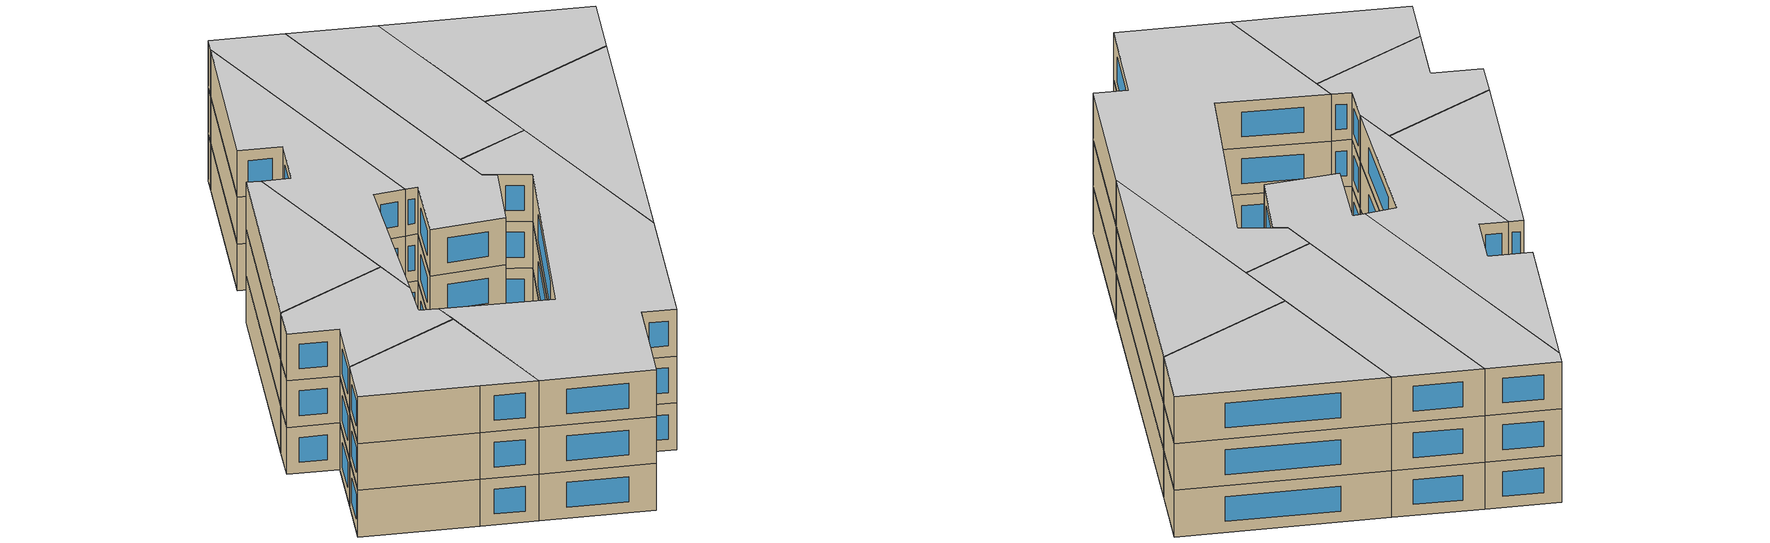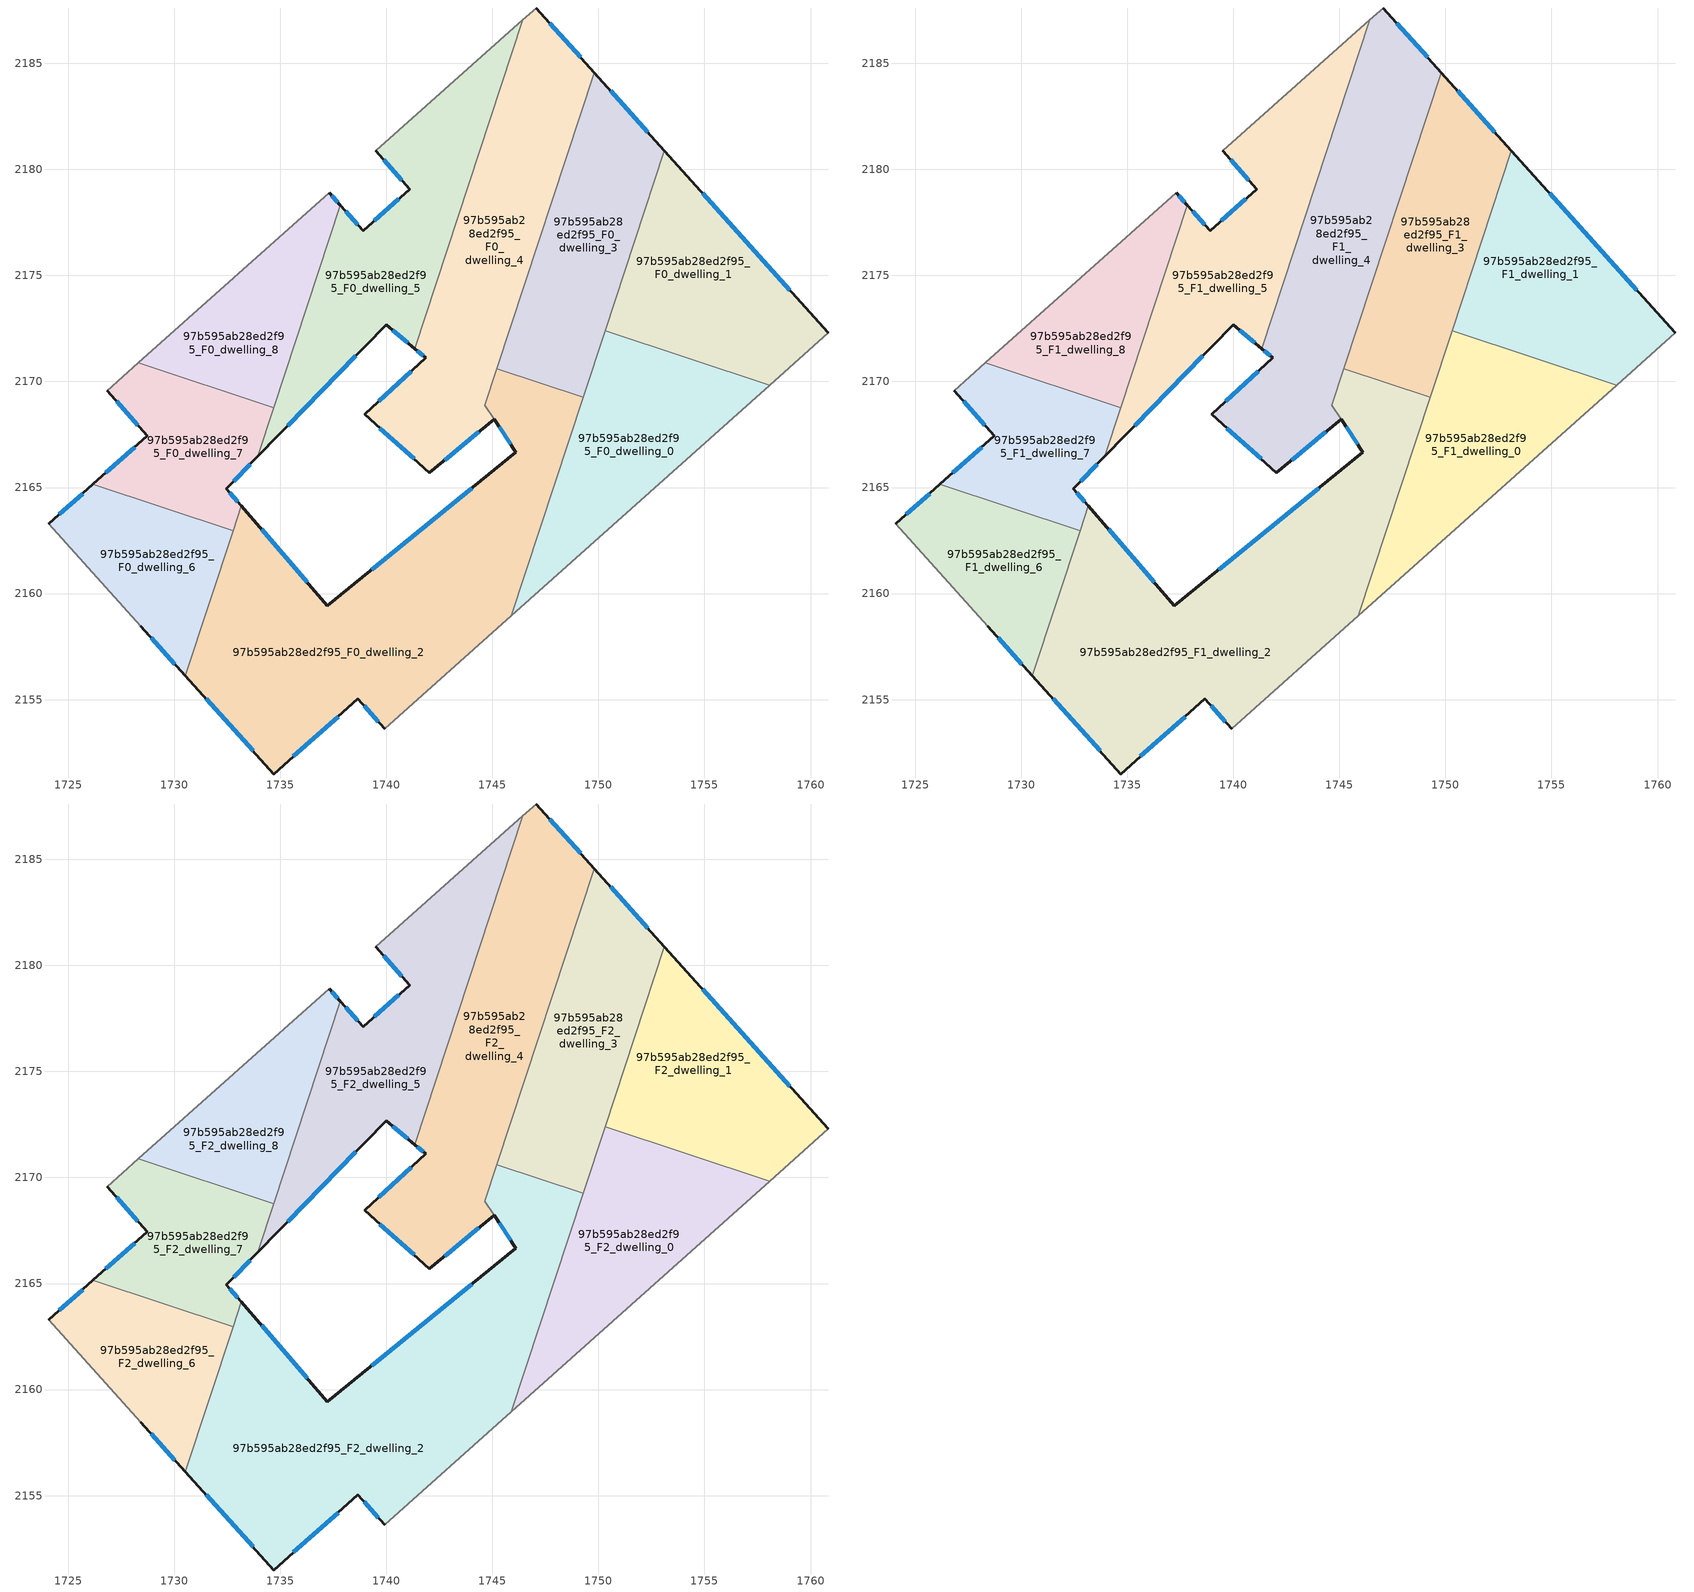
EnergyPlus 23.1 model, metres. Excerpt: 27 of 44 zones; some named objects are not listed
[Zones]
97b595ab28ed2f95_F0_dwelling_0
 floor ground (EU_floor_Construction): 1758.08,2169.83 1745.88,2158.95 1750.31,2172.39 z0
 wall adiabatic (EU_wall_Construction): 1745.88,2158.95 1758.08,2169.83 z0:3
 wall to 97b595ab28ed2f95_F0_dwelling_1 (EU_wall_Construction): 1758.08,2169.83 1750.31,2172.39 z0:3
 wall to 97b595ab28ed2f95_F0_dwelling_2 (EU_wall_Construction): 1749.28,2169.26 1745.88,2158.95 z0:3
 wall to 97b595ab28ed2f95_F0_dwelling_3 (EU_wall_Construction): 1750.31,2172.39 1749.28,2169.26 z0:3
97b595ab28ed2f95_F0_dwelling_1
 floor ground (EU_floor_Construction): 1753.11,2180.88 1760.83,2172.29 1758.08,2169.83 1750.31,2172.39 z0
 wall outside (EU_wall_Construction): 1760.83,2172.29 1753.11,2180.88 z0:3
 wall adiabatic (EU_wall_Construction): 1758.08,2169.83 1760.83,2172.29 z0:3
 wall to 97b595ab28ed2f95_F0_dwelling_3 (EU_wall_Construction): 1753.11,2180.88 1750.31,2172.39 z0:3
 window (EU_Window_Construction): 1759.02,2174.3 1754.92,2178.86 z0.7:2.3
97b595ab28ed2f95_F0_dwelling_2
 floor ground (EU_floor_Construction): 1749.28,2169.26 1745.88,2158.95 1739.92,2153.62 1738.66,2155.03 1734.7,2151.49 1730.53,2156.12 1733.17,2164.13 1737.22,2159.43 1746.11,2166.67 1744.64,2168.89 1745.2,2170.61 z0
 wall outside (EU_wall_Construction): 1730.53,2156.12 1734.7,2151.49 1738.66,2155.03 1739.92,2153.62 / 1745.08,2168.22 1746.11,2166.67 1737.22,2159.43 1733.17,2164.13 z0:3
 wall to 97b595ab28ed2f95_F0_dwelling_3 (EU_wall_Construction): 1749.28,2169.26 1745.2,2170.61 z0:3
 wall adiabatic (EU_wall_Construction): 1739.92,2153.62 1745.88,2158.95 z0:3
 wall to 97b595ab28ed2f95_F0_dwelling_4 (EU_wall_Construction): 1745.2,2170.61 1744.64,2168.89 1745.08,2168.22 z0:3
 wall to 97b595ab28ed2f95_F0_dwelling_6 (EU_wall_Construction): 1732.79,2162.97 1730.53,2156.12 z0:3
 wall to 97b595ab28ed2f95_F0_dwelling_7 (EU_wall_Construction): 1733.17,2164.13 1732.79,2162.97 z0:3
 window (EU_Window_Construction): 1736.27,2160.53 1734.12,2163.03 / 1744.02,2164.97 1739.31,2161.13 / 1738.95,2154.7 1739.62,2153.95 / 1735.63,2152.32 1737.73,2154.2 / 1731.51,2155.03 1733.72,2152.58 / 1745.32,2167.85 1745.87,2167.03 z0.7:2.3
97b595ab28ed2f95_F0_dwelling_3
 floor ground (EU_floor_Construction): 1749.8,2184.56 1753.11,2180.88 1749.28,2169.26 1745.2,2170.61 z0
 wall outside (EU_wall_Construction): 1753.11,2180.88 1749.8,2184.56 z0:3
 wall to 97b595ab28ed2f95_F0_dwelling_4 (EU_wall_Construction): 1749.8,2184.56 1745.2,2170.61 z0:3
 window (EU_Window_Construction): 1752.33,2181.74 1750.58,2183.7 z0.7:2.3
97b595ab28ed2f95_F0_dwelling_4
 floor ground (EU_floor_Construction): 1747.07,2187.61 1749.8,2184.56 1744.63,2168.88 1745.08,2168.22 1742.03,2165.7 1738.97,2168.45 1741.86,2171.11 1741.34,2171.55 1746.45,2187.05 z0
 wall outside (EU_wall_Construction): 1741.34,2171.55 1741.86,2171.11 1738.97,2168.45 1742.03,2165.7 1745.08,2168.22 / 1749.8,2184.56 1747.07,2187.61 z0:3
 wall to 97b595ab28ed2f95_F0_dwelling_5 (EU_wall_Construction): 1746.45,2187.05 1741.34,2171.55 z0:3
 wall adiabatic (EU_wall_Construction): 1747.07,2187.61 1746.45,2187.05 z0:3
 window (EU_Window_Construction): 1739.69,2167.8 1741.31,2166.35 / 1741.19,2170.48 1739.65,2169.07 / 1741.46,2171.45 1741.74,2171.21 / 1749.16,2185.28 1747.71,2186.89 / 1742.75,2166.29 1744.36,2167.63 z0.7:2.3
97b595ab28ed2f95_F0_dwelling_5
 floor ground (EU_floor_Construction): 1746.45,2187.05 1741.34,2171.55 1739.99,2172.68 1733.94,2166.46 1737.84,2178.3 1738.91,2177.11 1741.11,2179.07 1739.5,2180.87 z0
 wall outside (EU_wall_Construction): 1733.94,2166.46 1739.99,2172.68 1741.34,2171.55 / 1739.5,2180.87 1741.11,2179.07 1738.91,2177.11 1737.84,2178.3 z0:3
 wall adiabatic (EU_wall_Construction): 1746.45,2187.05 1739.5,2180.87 z0:3
 wall to 97b595ab28ed2f95_F0_dwelling_8 (EU_wall_Construction): 1737.84,2178.3 1734.7,2168.77 z0:3
 wall to 97b595ab28ed2f95_F0_dwelling_7 (EU_wall_Construction): 1734.7,2168.77 1733.94,2166.46 z0:3
 window (EU_Window_Construction): 1740.31,2172.42 1741.02,2171.82 / 1735.36,2167.92 1738.57,2171.22 / 1738.66,2177.39 1738.09,2178.02 / 1740.59,2178.61 1739.43,2177.57 / 1739.88,2180.44 1740.73,2179.49 z0.7:2.3
97b595ab28ed2f95_F0_dwelling_6
 floor ground (EU_floor_Construction): 1732.79,2162.97 1730.53,2156.12 1728.43,2158.46 1724.09,2163.3 1726.17,2165.15 z0
 wall outside (EU_wall_Construction): 1728.43,2158.46 1730.53,2156.12 / 1726.17,2165.15 1724.09,2163.3 z0:3
 wall adiabatic (EU_wall_Construction): 1724.09,2163.3 1728.43,2158.46 z0:3
 wall to 97b595ab28ed2f95_F0_dwelling_7 (EU_wall_Construction): 1732.79,2162.97 1726.17,2165.15 z0:3
 window (EU_Window_Construction): 1728.93,2157.91 1730.04,2156.67 / 1725.68,2164.72 1724.58,2163.73 z0.7:2.3
97b595ab28ed2f95_F0_dwelling_7
 floor ground (EU_floor_Construction): 1734.7,2168.77 1733.94,2166.46 1732.47,2164.95 1733.17,2164.13 1732.79,2162.97 1726.17,2165.15 1728.74,2167.44 1726.84,2169.56 1728.31,2170.87 z0
 wall outside (EU_wall_Construction): 1733.17,2164.13 1732.47,2164.95 1733.94,2166.46 / 1726.84,2169.56 1728.74,2167.44 1726.17,2165.15 z0:3
 wall to 97b595ab28ed2f95_F0_dwelling_8 (EU_wall_Construction): 1734.7,2168.77 1728.31,2170.87 z0:3
 wall adiabatic (EU_wall_Construction): 1728.31,2170.87 1726.84,2169.56 z0:3
 window (EU_Window_Construction): 1732.81,2165.3 1733.59,2166.11 / 1733.01,2164.32 1732.63,2164.76 / 1728.14,2166.91 1726.77,2165.69 / 1727.29,2169.06 1728.29,2167.94 z0.7:2.3
97b595ab28ed2f95_F0_dwelling_8
 floor ground (EU_floor_Construction): 1737.3,2178.9 1737.84,2178.3 1734.7,2168.77 1728.31,2170.87 z0
 wall outside (EU_wall_Construction): 1737.84,2178.3 1737.3,2178.9 z0:3
 wall adiabatic (EU_wall_Construction): 1737.3,2178.9 1728.31,2170.87 z0:3
 window (EU_Window_Construction): 1737.71,2178.44 1737.43,2178.76 z0.7:2.3
97b595ab28ed2f95_F1_dwelling_0
 floor to 97b595ab28ed2f95_F0_dwelling_0 (EU_floor_Construction): 1758.08,2169.83 1745.88,2158.95 1750.31,2172.39 z3
 wall adiabatic (EU_wall_Construction): 1745.88,2158.95 1758.08,2169.83 z3:6
 wall to 97b595ab28ed2f95_F1_dwelling_1 (EU_wall_Construction): 1758.08,2169.83 1750.31,2172.39 z3:6
 wall to 97b595ab28ed2f95_F1_dwelling_2 (EU_wall_Construction): 1749.28,2169.26 1745.88,2158.95 z3:6
 wall to 97b595ab28ed2f95_F1_dwelling_3 (EU_wall_Construction): 1750.31,2172.39 1749.28,2169.26 z3:6
97b595ab28ed2f95_F1_dwelling_1
 floor to 97b595ab28ed2f95_F0_dwelling_1 (EU_floor_Construction): 1753.11,2180.88 1760.83,2172.29 1758.08,2169.83 1750.31,2172.39 z3
 wall outside (EU_wall_Construction): 1760.83,2172.29 1753.11,2180.88 z3:6
 wall adiabatic (EU_wall_Construction): 1758.08,2169.83 1760.83,2172.29 z3:6
 wall to 97b595ab28ed2f95_F1_dwelling_3 (EU_wall_Construction): 1753.11,2180.88 1750.31,2172.39 z3:6
 window (EU_Window_Construction): 1759.02,2174.3 1754.92,2178.86 z3.7:5.3
97b595ab28ed2f95_F1_dwelling_2
 floor to 97b595ab28ed2f95_F0_dwelling_2 (EU_floor_Construction): 1749.28,2169.26 1745.88,2158.95 1739.92,2153.62 1738.66,2155.03 1734.7,2151.49 1730.53,2156.12 1733.17,2164.13 1737.22,2159.43 1746.11,2166.67 1744.64,2168.89 1745.2,2170.61 z3
 wall outside (EU_wall_Construction): 1730.53,2156.12 1734.7,2151.49 1738.66,2155.03 1739.92,2153.62 / 1745.08,2168.22 1746.11,2166.67 1737.22,2159.43 1733.17,2164.13 z3:6
 wall to 97b595ab28ed2f95_F1_dwelling_3 (EU_wall_Construction): 1749.28,2169.26 1745.2,2170.61 z3:6
 wall adiabatic (EU_wall_Construction): 1739.92,2153.62 1745.88,2158.95 z3:6
 wall to 97b595ab28ed2f95_F1_dwelling_4 (EU_wall_Construction): 1745.2,2170.61 1744.64,2168.89 1745.08,2168.22 z3:6
 wall to 97b595ab28ed2f95_F1_dwelling_6 (EU_wall_Construction): 1732.79,2162.97 1730.53,2156.12 z3:6
 wall to 97b595ab28ed2f95_F1_dwelling_7 (EU_wall_Construction): 1733.17,2164.13 1732.79,2162.97 z3:6
 window (EU_Window_Construction): 1736.27,2160.53 1734.12,2163.03 / 1744.02,2164.97 1739.31,2161.13 / 1738.95,2154.7 1739.62,2153.95 / 1735.63,2152.32 1737.73,2154.2 / 1731.51,2155.03 1733.72,2152.58 / 1745.32,2167.85 1745.87,2167.03 z3.7:5.3
97b595ab28ed2f95_F1_dwelling_3
 floor to 97b595ab28ed2f95_F0_dwelling_3 (EU_floor_Construction): 1749.8,2184.56 1753.11,2180.88 1749.28,2169.26 1745.2,2170.61 z3
 wall outside (EU_wall_Construction): 1753.11,2180.88 1749.8,2184.56 z3:6
 wall to 97b595ab28ed2f95_F1_dwelling_4 (EU_wall_Construction): 1749.8,2184.56 1745.2,2170.61 z3:6
 window (EU_Window_Construction): 1752.33,2181.74 1750.58,2183.7 z3.7:5.3
97b595ab28ed2f95_F1_dwelling_4
 floor to 97b595ab28ed2f95_F0_dwelling_4 (EU_floor_Construction): 1747.07,2187.61 1749.8,2184.56 1744.63,2168.88 1745.08,2168.22 1742.03,2165.7 1738.97,2168.45 1741.86,2171.11 1741.34,2171.55 1746.45,2187.05 z3
 wall outside (EU_wall_Construction): 1741.34,2171.55 1741.86,2171.11 1738.97,2168.45 1742.03,2165.7 1745.08,2168.22 / 1749.8,2184.56 1747.07,2187.61 z3:6
 wall to 97b595ab28ed2f95_F1_dwelling_5 (EU_wall_Construction): 1746.45,2187.05 1741.34,2171.55 z3:6
 wall adiabatic (EU_wall_Construction): 1747.07,2187.61 1746.45,2187.05 z3:6
 window (EU_Window_Construction): 1739.69,2167.8 1741.31,2166.35 / 1741.19,2170.48 1739.65,2169.07 / 1741.46,2171.45 1741.74,2171.21 / 1749.16,2185.28 1747.71,2186.89 / 1742.75,2166.29 1744.36,2167.63 z3.7:5.3
97b595ab28ed2f95_F1_dwelling_5
 floor to 97b595ab28ed2f95_F0_dwelling_5 (EU_floor_Construction): 1746.45,2187.05 1741.34,2171.55 1739.99,2172.68 1733.94,2166.46 1737.84,2178.3 1738.91,2177.11 1741.11,2179.07 1739.5,2180.87 z3
 wall outside (EU_wall_Construction): 1733.94,2166.46 1739.99,2172.68 1741.34,2171.55 / 1739.5,2180.87 1741.11,2179.07 1738.91,2177.11 1737.84,2178.3 z3:6
 wall adiabatic (EU_wall_Construction): 1746.45,2187.05 1739.5,2180.87 z3:6
 wall to 97b595ab28ed2f95_F1_dwelling_8 (EU_wall_Construction): 1737.84,2178.3 1734.7,2168.77 z3:6
 wall to 97b595ab28ed2f95_F1_dwelling_7 (EU_wall_Construction): 1734.7,2168.77 1733.94,2166.46 z3:6
 window (EU_Window_Construction): 1740.31,2172.42 1741.02,2171.82 / 1735.36,2167.92 1738.57,2171.22 / 1738.66,2177.39 1738.09,2178.02 / 1740.59,2178.61 1739.43,2177.57 / 1739.88,2180.44 1740.73,2179.49 z3.7:5.3
97b595ab28ed2f95_F1_dwelling_6
 floor to 97b595ab28ed2f95_F0_dwelling_6 (EU_floor_Construction): 1732.79,2162.97 1730.53,2156.12 1728.43,2158.46 1724.09,2163.3 1726.17,2165.15 z3
 wall outside (EU_wall_Construction): 1728.43,2158.46 1730.53,2156.12 / 1726.17,2165.15 1724.09,2163.3 z3:6
 wall adiabatic (EU_wall_Construction): 1724.09,2163.3 1728.43,2158.46 z3:6
 wall to 97b595ab28ed2f95_F1_dwelling_7 (EU_wall_Construction): 1732.79,2162.97 1726.17,2165.15 z3:6
 window (EU_Window_Construction): 1728.93,2157.91 1730.04,2156.67 / 1725.68,2164.72 1724.58,2163.73 z3.7:5.3
97b595ab28ed2f95_F1_dwelling_7
 floor to 97b595ab28ed2f95_F0_dwelling_7 (EU_floor_Construction): 1734.7,2168.77 1733.94,2166.46 1732.47,2164.95 1733.17,2164.13 1732.79,2162.97 1726.17,2165.15 1728.74,2167.44 1726.84,2169.56 1728.31,2170.87 z3
 wall outside (EU_wall_Construction): 1733.17,2164.13 1732.47,2164.95 1733.94,2166.46 / 1726.84,2169.56 1728.74,2167.44 1726.17,2165.15 z3:6
 wall to 97b595ab28ed2f95_F1_dwelling_8 (EU_wall_Construction): 1734.7,2168.77 1728.31,2170.87 z3:6
 wall adiabatic (EU_wall_Construction): 1728.31,2170.87 1726.84,2169.56 z3:6
 window (EU_Window_Construction): 1732.81,2165.3 1733.59,2166.11 / 1733.01,2164.32 1732.63,2164.76 / 1728.14,2166.91 1726.77,2165.69 / 1727.29,2169.06 1728.29,2167.94 z3.7:5.3
97b595ab28ed2f95_F1_dwelling_8
 floor to 97b595ab28ed2f95_F0_dwelling_8 (EU_floor_Construction): 1737.3,2178.9 1737.84,2178.3 1734.7,2168.77 1728.31,2170.87 z3
 wall outside (EU_wall_Construction): 1737.84,2178.3 1737.3,2178.9 z3:6
 wall adiabatic (EU_wall_Construction): 1737.3,2178.9 1728.31,2170.87 z3:6
 window (EU_Window_Construction): 1737.71,2178.44 1737.43,2178.76 z3.7:5.3
97b595ab28ed2f95_F2_dwelling_0
 floor to 97b595ab28ed2f95_F1_dwelling_0 (EU_floor_Construction): 1758.08,2169.83 1745.88,2158.95 1750.31,2172.39 z6
 wall adiabatic (EU_wall_Construction): 1745.88,2158.95 1758.08,2169.83 z6:9
 wall to 97b595ab28ed2f95_F2_dwelling_1 (EU_wall_Construction): 1758.08,2169.83 1750.31,2172.39 z6:9
 wall to 97b595ab28ed2f95_F2_dwelling_2 (EU_wall_Construction): 1749.28,2169.26 1745.88,2158.95 z6:9
 wall to 97b595ab28ed2f95_F2_dwelling_3 (EU_wall_Construction): 1750.31,2172.39 1749.28,2169.26 z6:9
 ceiling to 97b595ab28ed2f95_F3_dwelling_0 (EU_floor_Construction): 1758.08,2169.83 1750.31,2172.39 1745.88,2158.95 z9
97b595ab28ed2f95_F2_dwelling_1
 floor to 97b595ab28ed2f95_F1_dwelling_1 (EU_floor_Construction): 1753.11,2180.88 1760.83,2172.29 1758.08,2169.83 1750.31,2172.39 z6
 wall outside (EU_wall_Construction): 1760.83,2172.29 1753.11,2180.88 z6:9
 wall adiabatic (EU_wall_Construction): 1758.08,2169.83 1760.83,2172.29 z6:9
 wall to 97b595ab28ed2f95_F2_dwelling_3 (EU_wall_Construction): 1753.11,2180.88 1750.31,2172.39 z6:9
 window (EU_Window_Construction): 1759.02,2174.3 1754.92,2178.86 z6.7:8.3
 ceiling to 97b595ab28ed2f95_F3_dwelling_1 (EU_floor_Construction): 1760.83,2172.29 1753.11,2180.88 1750.31,2172.39 1758.08,2169.83 z9
97b595ab28ed2f95_F2_dwelling_2
 floor to 97b595ab28ed2f95_F1_dwelling_2 (EU_floor_Construction): 1749.28,2169.26 1745.88,2158.95 1739.92,2153.62 1738.66,2155.03 1734.7,2151.49 1730.53,2156.12 1733.17,2164.13 1737.22,2159.43 1746.11,2166.67 1744.64,2168.89 1745.2,2170.61 z6
 wall outside (EU_wall_Construction): 1730.53,2156.12 1734.7,2151.49 1738.66,2155.03 1739.92,2153.62 / 1745.08,2168.22 1746.11,2166.67 1737.22,2159.43 1733.17,2164.13 z6:9
 wall to 97b595ab28ed2f95_F2_dwelling_3 (EU_wall_Construction): 1749.28,2169.26 1745.2,2170.61 z6:9
 wall adiabatic (EU_wall_Construction): 1739.92,2153.62 1745.88,2158.95 z6:9
 wall to 97b595ab28ed2f95_F2_dwelling_4 (EU_wall_Construction): 1745.2,2170.61 1744.64,2168.89 1745.08,2168.22 z6:9
 wall to 97b595ab28ed2f95_F2_dwelling_6 (EU_wall_Construction): 1732.79,2162.97 1730.53,2156.12 z6:9
 wall to 97b595ab28ed2f95_F2_dwelling_7 (EU_wall_Construction): 1733.17,2164.13 1732.79,2162.97 z6:9
 window (EU_Window_Construction): 1736.27,2160.53 1734.12,2163.03 / 1744.02,2164.97 1739.31,2161.13 / 1738.95,2154.7 1739.62,2153.95 / 1735.63,2152.32 1737.73,2154.2 / 1731.51,2155.03 1733.72,2152.58 / 1745.32,2167.85 1745.87,2167.03 z6.7:8.3
 ceiling to 97b595ab28ed2f95_F3_dwelling_2 (EU_floor_Construction): 1745.88,2158.95 1749.28,2169.26 1745.2,2170.61 1744.64,2168.89 1746.11,2166.67 1737.22,2159.43 1733.17,2164.13 1730.53,2156.12 1734.7,2151.49 1738.66,2155.03 1739.92,2153.62 z9
97b595ab28ed2f95_F2_dwelling_3
 floor to 97b595ab28ed2f95_F1_dwelling_3 (EU_floor_Construction): 1749.8,2184.56 1753.11,2180.88 1749.28,2169.26 1745.2,2170.61 z6
 wall outside (EU_wall_Construction): 1753.11,2180.88 1749.8,2184.56 z6:9
 wall to 97b595ab28ed2f95_F2_dwelling_4 (EU_wall_Construction): 1749.8,2184.56 1745.2,2170.61 z6:9
 window (EU_Window_Construction): 1752.33,2181.74 1750.58,2183.7 z6.7:8.3
 ceiling to 97b595ab28ed2f95_F3_dwelling_3 (EU_floor_Construction): 1749.28,2169.26 1753.11,2180.88 1749.8,2184.56 1745.2,2170.61 z9
97b595ab28ed2f95_F2_dwelling_4
 floor to 97b595ab28ed2f95_F1_dwelling_4 (EU_floor_Construction): 1747.07,2187.61 1749.8,2184.56 1744.63,2168.88 1745.08,2168.22 1742.03,2165.7 1738.97,2168.45 1741.86,2171.11 1741.34,2171.55 1746.45,2187.05 z6
 wall outside (EU_wall_Construction): 1741.34,2171.55 1741.86,2171.11 1738.97,2168.45 1742.03,2165.7 1745.08,2168.22 / 1749.8,2184.56 1747.07,2187.61 z6:9
 wall to 97b595ab28ed2f95_F2_dwelling_5 (EU_wall_Construction): 1746.45,2187.05 1741.34,2171.55 z6:9
 wall adiabatic (EU_wall_Construction): 1747.07,2187.61 1746.45,2187.05 z6:9
 window (EU_Window_Construction): 1739.69,2167.8 1741.31,2166.35 / 1741.19,2170.48 1739.65,2169.07 / 1741.46,2171.45 1741.74,2171.21 / 1749.16,2185.28 1747.71,2186.89 / 1742.75,2166.29 1744.36,2167.63 z6.7:8.3
 ceiling to 97b595ab28ed2f95_F3_dwelling_4 (EU_floor_Construction): 1745.08,2168.22 1744.63,2168.88 1749.8,2184.56 1747.07,2187.61 1746.45,2187.05 1741.34,2171.55 1741.86,2171.11 1738.97,2168.45 1742.03,2165.7 z9
97b595ab28ed2f95_F2_dwelling_5
 floor to 97b595ab28ed2f95_F1_dwelling_5 (EU_floor_Construction): 1746.45,2187.05 1741.34,2171.55 1739.99,2172.68 1733.94,2166.46 1737.84,2178.3 1738.91,2177.11 1741.11,2179.07 1739.5,2180.87 z6
 wall outside (EU_wall_Construction): 1733.94,2166.46 1739.99,2172.68 1741.34,2171.55 / 1739.5,2180.87 1741.11,2179.07 1738.91,2177.11 1737.84,2178.3 z6:9
 wall adiabatic (EU_wall_Construction): 1746.45,2187.05 1739.5,2180.87 z6:9
 wall to 97b595ab28ed2f95_F2_dwelling_8 (EU_wall_Construction): 1737.84,2178.3 1734.7,2168.77 z6:9
 wall to 97b595ab28ed2f95_F2_dwelling_7 (EU_wall_Construction): 1734.7,2168.77 1733.94,2166.46 z6:9
 window (EU_Window_Construction): 1740.31,2172.42 1741.02,2171.82 / 1735.36,2167.92 1738.57,2171.22 / 1738.66,2177.39 1738.09,2178.02 / 1740.59,2178.61 1739.43,2177.57 / 1739.88,2180.44 1740.73,2179.49 z6.7:8.3
 ceiling to 97b595ab28ed2f95_F3_dwelling_5 (EU_floor_Construction): 1741.34,2171.55 1746.45,2187.05 1739.5,2180.87 1741.11,2179.07 1738.91,2177.11 1737.84,2178.3 1733.94,2166.46 1739.99,2172.68 z9
97b595ab28ed2f95_F2_dwelling_6
 floor to 97b595ab28ed2f95_F1_dwelling_6 (EU_floor_Construction): 1732.79,2162.97 1730.53,2156.12 1728.43,2158.46 1724.09,2163.3 1726.17,2165.15 z6
 wall outside (EU_wall_Construction): 1728.43,2158.46 1730.53,2156.12 / 1726.17,2165.15 1724.09,2163.3 z6:9
 wall adiabatic (EU_wall_Construction): 1724.09,2163.3 1728.43,2158.46 z6:9
 wall to 97b595ab28ed2f95_F2_dwelling_7 (EU_wall_Construction): 1732.79,2162.97 1726.17,2165.15 z6:9
 window (EU_Window_Construction): 1728.93,2157.91 1730.04,2156.67 / 1725.68,2164.72 1724.58,2163.73 z6.7:8.3
 ceiling to 97b595ab28ed2f95_F3_dwelling_6 (EU_floor_Construction): 1730.53,2156.12 1732.79,2162.97 1726.17,2165.15 1724.09,2163.3 1728.43,2158.46 z9
97b595ab28ed2f95_F2_dwelling_7
 floor to 97b595ab28ed2f95_F1_dwelling_7 (EU_floor_Construction): 1734.7,2168.77 1733.94,2166.46 1732.47,2164.95 1733.17,2164.13 1732.79,2162.97 1726.17,2165.15 1728.74,2167.44 1726.84,2169.56 1728.31,2170.87 z6
 wall outside (EU_wall_Construction): 1733.17,2164.13 1732.47,2164.95 1733.94,2166.46 / 1726.84,2169.56 1728.74,2167.44 1726.17,2165.15 z6:9
 wall to 97b595ab28ed2f95_F2_dwelling_8 (EU_wall_Construction): 1734.7,2168.77 1728.31,2170.87 z6:9
 wall adiabatic (EU_wall_Construction): 1728.31,2170.87 1726.84,2169.56 z6:9
 window (EU_Window_Construction): 1732.81,2165.3 1733.59,2166.11 / 1733.01,2164.32 1732.63,2164.76 / 1728.14,2166.91 1726.77,2165.69 / 1727.29,2169.06 1728.29,2167.94 z6.7:8.3
 ceiling to 97b595ab28ed2f95_F3_dwelling_7 (EU_floor_Construction): 1732.79,2162.97 1733.17,2164.13 1732.47,2164.95 1733.94,2166.46 1734.7,2168.77 1728.31,2170.87 1726.84,2169.56 1728.74,2167.44 1726.17,2165.15 z9
97b595ab28ed2f95_F2_dwelling_8
 floor to 97b595ab28ed2f95_F1_dwelling_8 (EU_floor_Construction): 1737.3,2178.9 1737.84,2178.3 1734.7,2168.77 1728.31,2170.87 z6
 wall outside (EU_wall_Construction): 1737.84,2178.3 1737.3,2178.9 z6:9
 wall adiabatic (EU_wall_Construction): 1737.3,2178.9 1728.31,2170.87 z6:9
 window (EU_Window_Construction): 1737.71,2178.44 1737.43,2178.76 z6.7:8.3
 ceiling to 97b595ab28ed2f95_F3_dwelling_8 (EU_floor_Construction): 1734.7,2168.77 1737.84,2178.3 1737.3,2178.9 1728.31,2170.87 z9
[Building]
EU S2 Campaign: North Axis=0; Terrain=City; Solar Distribution=FullExterior
[Site:Location]
Budapest.Ferenc.Liszt.Intl.AP: Latitude=47.437; Longitude=19.256; Time Zone=1; Elevation=185
[SizingPeriod:WeatherFileDays]
AnnualSizingPeriod: Begin Month=1; Begin Day of Month=1; End Month=12; End Day of Month=31; Day of Week for Start Day=Monday; Use Weather File Daylight Saving Period=No; Use Weather File Rain and Snow Indicators=No
[MATERIAL]
EU_InternalMass_Material: Roughness=MediumRough; Thickness=0.1; Conductivity=1; Density=1800; Specific Heat=900; Thermal Absorptance=0.9; Solar Absorptance=0.7; Visible Absorptance=0.7
[MATERIAL:NOMASS] Roughness=MediumRough; Thermal Absorptance=0.9; Solar Absorptance=0.7; Visible Absorptance=0.7
Name | Thermal Resistance
EU_wall_NoMass | 0.832559
EU_floor_NoMass | 0.872794
[WINDOWMATERIAL:SIMPLEGLAZINGSYSTEM]
EU_Window_SimpleGlazing: UFactor=2.79869; Solar Heat Gain Coefficient=0.75; Visible Transmittance=0.75
[CONSTRUCTION]
EU_wall_Construction: EU_wall_NoMass
EU_floor_Construction: EU_floor_NoMass
EU_Window_Construction: EU_Window_SimpleGlazing
EU_InternalMass_Construction: EU_InternalMass_Material
[ZONE] Type=1; Multiplier=1; Ceiling Height=autocalculate; Floor Area=autocalculate; Part of Total Floor Area=Yes
Name | Volume
97b595ab28ed2f95_F0_dwelling_0; 97b595ab28ed2f95_F1_dwelling_0; 97b595ab28ed2f95_F2_dwelling_0; 97b595ab28ed2f95_F0_dwelling_3; 97b595ab28ed2f95_F1_dwelling_3; 97b595ab28ed2f95_F2_dwelling_3 | 173.553
97b595ab28ed2f95_F0_dwelling_1; 97b595ab28ed2f95_F1_dwelling_1; 97b595ab28ed2f95_F2_dwelling_1 | 173.576
97b595ab28ed2f95_F0_dwelling_2; 97b595ab28ed2f95_F1_dwelling_2; 97b595ab28ed2f95_F2_dwelling_2 | 411.148
97b595ab28ed2f95_F0_dwelling_4; 97b595ab28ed2f95_F1_dwelling_4; 97b595ab28ed2f95_F2_dwelling_4 | 251.184
97b595ab28ed2f95_F0_dwelling_5; 97b595ab28ed2f95_F1_dwelling_5; 97b595ab28ed2f95_F2_dwelling_5 | 205.4
97b595ab28ed2f95_F0_dwelling_6; 97b595ab28ed2f95_F1_dwelling_6; 97b595ab28ed2f95_F2_dwelling_6 | 115.708
97b595ab28ed2f95_F0_dwelling_7; 97b595ab28ed2f95_F1_dwelling_7; 97b595ab28ed2f95_F2_dwelling_7 | 115.712
97b595ab28ed2f95_F0_dwelling_8; 97b595ab28ed2f95_F1_dwelling_8; 97b595ab28ed2f95_F2_dwelling_8 | 115.699
[INTERNALMASS] Construction=EU_InternalMass_Construction
Name | Zone or ZoneList | Surface Area
97b595ab28ed2f95_F0_dwelling_0_EU_InternalMass | 97b595ab28ed2f95_F0_dwelling_0 | 57.8509
97b595ab28ed2f95_F0_dwelling_1_EU_InternalMass | 97b595ab28ed2f95_F0_dwelling_1 | 57.8586
97b595ab28ed2f95_F0_dwelling_2_EU_InternalMass | 97b595ab28ed2f95_F0_dwelling_2 | 137.057
97b595ab28ed2f95_F0_dwelling_3_EU_InternalMass | 97b595ab28ed2f95_F0_dwelling_3 | 57.8508
97b595ab28ed2f95_F0_dwelling_4_EU_InternalMass | 97b595ab28ed2f95_F0_dwelling_4 | 83.7286
97b595ab28ed2f95_F0_dwelling_5_EU_InternalMass | 97b595ab28ed2f95_F0_dwelling_5 | 68.4666
97b595ab28ed2f95_F0_dwelling_6_EU_InternalMass | 97b595ab28ed2f95_F0_dwelling_6 | 38.5693
97b595ab28ed2f95_F0_dwelling_7_EU_InternalMass | 97b595ab28ed2f95_F0_dwelling_7 | 38.5706
97b595ab28ed2f95_F0_dwelling_8_EU_InternalMass | 97b595ab28ed2f95_F0_dwelling_8 | 38.5663
97b595ab28ed2f95_F1_dwelling_0_EU_InternalMass | 97b595ab28ed2f95_F1_dwelling_0 | 57.8509
97b595ab28ed2f95_F1_dwelling_1_EU_InternalMass | 97b595ab28ed2f95_F1_dwelling_1 | 57.8586
97b595ab28ed2f95_F1_dwelling_2_EU_InternalMass | 97b595ab28ed2f95_F1_dwelling_2 | 137.057
97b595ab28ed2f95_F1_dwelling_3_EU_InternalMass | 97b595ab28ed2f95_F1_dwelling_3 | 57.8508
97b595ab28ed2f95_F1_dwelling_4_EU_InternalMass | 97b595ab28ed2f95_F1_dwelling_4 | 83.7286
97b595ab28ed2f95_F1_dwelling_5_EU_InternalMass | 97b595ab28ed2f95_F1_dwelling_5 | 68.4666
97b595ab28ed2f95_F1_dwelling_6_EU_InternalMass | 97b595ab28ed2f95_F1_dwelling_6 | 38.5693
97b595ab28ed2f95_F1_dwelling_7_EU_InternalMass | 97b595ab28ed2f95_F1_dwelling_7 | 38.5706
97b595ab28ed2f95_F1_dwelling_8_EU_InternalMass | 97b595ab28ed2f95_F1_dwelling_8 | 38.5663
97b595ab28ed2f95_F2_dwelling_0_EU_InternalMass | 97b595ab28ed2f95_F2_dwelling_0 | 57.8509
97b595ab28ed2f95_F2_dwelling_1_EU_InternalMass | 97b595ab28ed2f95_F2_dwelling_1 | 57.8586
97b595ab28ed2f95_F2_dwelling_2_EU_InternalMass | 97b595ab28ed2f95_F2_dwelling_2 | 137.057
97b595ab28ed2f95_F2_dwelling_3_EU_InternalMass | 97b595ab28ed2f95_F2_dwelling_3 | 57.8508
97b595ab28ed2f95_F2_dwelling_4_EU_InternalMass | 97b595ab28ed2f95_F2_dwelling_4 | 83.7286
97b595ab28ed2f95_F2_dwelling_5_EU_InternalMass | 97b595ab28ed2f95_F2_dwelling_5 | 68.4666
97b595ab28ed2f95_F2_dwelling_6_EU_InternalMass | 97b595ab28ed2f95_F2_dwelling_6 | 38.5693
97b595ab28ed2f95_F2_dwelling_7_EU_InternalMass | 97b595ab28ed2f95_F2_dwelling_7 | 38.5706
97b595ab28ed2f95_F2_dwelling_8_EU_InternalMass | 97b595ab28ed2f95_F2_dwelling_8 | 38.5663
[OTHEREQUIPMENT] Fuel Type=Electricity; Design Level Calculation Method=Watts/Area; Power per Zone Floor Area=1; Fraction Latent=0; Fraction Radiant=0; Fraction Lost=0; Carbon Dioxide Generation Rate=0; EndUse Subcategory=EU_Step8_InternalGains
Name | Zone or ZoneList or Space or SpaceList | Schedule
EU_Step8_InternalGain_97b595ab28ed2f95_F0_dwelling_0_f000 | 97b595ab28ed2f95_F0_dwelling_0 | EU_Step8_GainSchedule_97b595ab28ed2f95_F0_dwelling_0_f000
EU_Step8_InternalGain_97b595ab28ed2f95_F0_dwelling_1_f000 | 97b595ab28ed2f95_F0_dwelling_1 | EU_Step8_GainSchedule_97b595ab28ed2f95_F0_dwelling_1_f000
EU_Step8_InternalGain_97b595ab28ed2f95_F0_dwelling_2_f000 | 97b595ab28ed2f95_F0_dwelling_2 | EU_Step8_GainSchedule_97b595ab28ed2f95_F0_dwelling_2_f000
EU_Step8_InternalGain_97b595ab28ed2f95_F0_dwelling_3_f000 | 97b595ab28ed2f95_F0_dwelling_3 | EU_Step8_GainSchedule_97b595ab28ed2f95_F0_dwelling_3_f000
EU_Step8_InternalGain_97b595ab28ed2f95_F0_dwelling_4_f000 | 97b595ab28ed2f95_F0_dwelling_4 | EU_Step8_GainSchedule_97b595ab28ed2f95_F0_dwelling_4_f000
EU_Step8_InternalGain_97b595ab28ed2f95_F0_dwelling_5_f000 | 97b595ab28ed2f95_F0_dwelling_5 | EU_Step8_GainSchedule_97b595ab28ed2f95_F0_dwelling_5_f000
EU_Step8_InternalGain_97b595ab28ed2f95_F0_dwelling_6_f000 | 97b595ab28ed2f95_F0_dwelling_6 | EU_Step8_GainSchedule_97b595ab28ed2f95_F0_dwelling_6_f000
EU_Step8_InternalGain_97b595ab28ed2f95_F0_dwelling_7_f000 | 97b595ab28ed2f95_F0_dwelling_7 | EU_Step8_GainSchedule_97b595ab28ed2f95_F0_dwelling_7_f000
EU_Step8_InternalGain_97b595ab28ed2f95_F0_dwelling_8_f000 | 97b595ab28ed2f95_F0_dwelling_8 | EU_Step8_GainSchedule_97b595ab28ed2f95_F0_dwelling_8_f000
EU_Step8_InternalGain_97b595ab28ed2f95_F1_dwelling_0_f000 | 97b595ab28ed2f95_F1_dwelling_0 | EU_Step8_GainSchedule_97b595ab28ed2f95_F1_dwelling_0_f000
EU_Step8_InternalGain_97b595ab28ed2f95_F1_dwelling_1_f000 | 97b595ab28ed2f95_F1_dwelling_1 | EU_Step8_GainSchedule_97b595ab28ed2f95_F1_dwelling_1_f000
EU_Step8_InternalGain_97b595ab28ed2f95_F1_dwelling_2_f000 | 97b595ab28ed2f95_F1_dwelling_2 | EU_Step8_GainSchedule_97b595ab28ed2f95_F1_dwelling_2_f000
EU_Step8_InternalGain_97b595ab28ed2f95_F1_dwelling_3_f000 | 97b595ab28ed2f95_F1_dwelling_3 | EU_Step8_GainSchedule_97b595ab28ed2f95_F1_dwelling_3_f000
EU_Step8_InternalGain_97b595ab28ed2f95_F1_dwelling_4_f000 | 97b595ab28ed2f95_F1_dwelling_4 | EU_Step8_GainSchedule_97b595ab28ed2f95_F1_dwelling_4_f000
EU_Step8_InternalGain_97b595ab28ed2f95_F1_dwelling_5_f000 | 97b595ab28ed2f95_F1_dwelling_5 | EU_Step8_GainSchedule_97b595ab28ed2f95_F1_dwelling_5_f000
EU_Step8_InternalGain_97b595ab28ed2f95_F1_dwelling_6_f000 | 97b595ab28ed2f95_F1_dwelling_6 | EU_Step8_GainSchedule_97b595ab28ed2f95_F1_dwelling_6_f000
EU_Step8_InternalGain_97b595ab28ed2f95_F1_dwelling_7_f000 | 97b595ab28ed2f95_F1_dwelling_7 | EU_Step8_GainSchedule_97b595ab28ed2f95_F1_dwelling_7_f000
EU_Step8_InternalGain_97b595ab28ed2f95_F1_dwelling_8_f000 | 97b595ab28ed2f95_F1_dwelling_8 | EU_Step8_GainSchedule_97b595ab28ed2f95_F1_dwelling_8_f000
EU_Step8_InternalGain_97b595ab28ed2f95_F2_dwelling_0_f000 | 97b595ab28ed2f95_F2_dwelling_0 | EU_Step8_GainSchedule_97b595ab28ed2f95_F2_dwelling_0_f000
EU_Step8_InternalGain_97b595ab28ed2f95_F2_dwelling_1_f000 | 97b595ab28ed2f95_F2_dwelling_1 | EU_Step8_GainSchedule_97b595ab28ed2f95_F2_dwelling_1_f000
EU_Step8_InternalGain_97b595ab28ed2f95_F2_dwelling_2_f000 | 97b595ab28ed2f95_F2_dwelling_2 | EU_Step8_GainSchedule_97b595ab28ed2f95_F2_dwelling_2_f000
EU_Step8_InternalGain_97b595ab28ed2f95_F2_dwelling_3_f000 | 97b595ab28ed2f95_F2_dwelling_3 | EU_Step8_GainSchedule_97b595ab28ed2f95_F2_dwelling_3_f000
EU_Step8_InternalGain_97b595ab28ed2f95_F2_dwelling_4_f000 | 97b595ab28ed2f95_F2_dwelling_4 | EU_Step8_GainSchedule_97b595ab28ed2f95_F2_dwelling_4_f000
EU_Step8_InternalGain_97b595ab28ed2f95_F2_dwelling_5_f000 | 97b595ab28ed2f95_F2_dwelling_5 | EU_Step8_GainSchedule_97b595ab28ed2f95_F2_dwelling_5_f000
EU_Step8_InternalGain_97b595ab28ed2f95_F2_dwelling_6_f000 | 97b595ab28ed2f95_F2_dwelling_6 | EU_Step8_GainSchedule_97b595ab28ed2f95_F2_dwelling_6_f000
EU_Step8_InternalGain_97b595ab28ed2f95_F2_dwelling_7_f000 | 97b595ab28ed2f95_F2_dwelling_7 | EU_Step8_GainSchedule_97b595ab28ed2f95_F2_dwelling_7_f000
EU_Step8_InternalGain_97b595ab28ed2f95_F2_dwelling_8_f000 | 97b595ab28ed2f95_F2_dwelling_8 | EU_Step8_GainSchedule_97b595ab28ed2f95_F2_dwelling_8_f000
[ZONEVENTILATION:DESIGNFLOWRATE] Schedule=EU_AlwaysOn; Design Flow Rate Calculation Method=AirChanges/Hour; Air Changes per Hour=0.475469; Ventilation Type=Natural; Fan Pressure Rise=0; Fan Total Efficiency=1; Constant Term Coefficient=1; Temperature Term Coefficient=0; Velocity Term Coefficient=0; Velocity Squared Term Coefficient=0; Minimum Indoor Temperature=-100; Maximum Indoor Temperature=100; Delta Temperature=-100; Minimum Outdoor Temperature=-100; Maximum Outdoor Temperature=100; Maximum Wind Speed=40
Name | Zone or ZoneList or Space or SpaceList
EU_ConstantAir_97b595ab28ed2f95_F0_dwelling_0 | 97b595ab28ed2f95_F0_dwelling_0
EU_ConstantAir_97b595ab28ed2f95_F0_dwelling_1 | 97b595ab28ed2f95_F0_dwelling_1
EU_ConstantAir_97b595ab28ed2f95_F0_dwelling_2 | 97b595ab28ed2f95_F0_dwelling_2
EU_ConstantAir_97b595ab28ed2f95_F0_dwelling_3 | 97b595ab28ed2f95_F0_dwelling_3
EU_ConstantAir_97b595ab28ed2f95_F0_dwelling_4 | 97b595ab28ed2f95_F0_dwelling_4
EU_ConstantAir_97b595ab28ed2f95_F0_dwelling_5 | 97b595ab28ed2f95_F0_dwelling_5
EU_ConstantAir_97b595ab28ed2f95_F0_dwelling_6 | 97b595ab28ed2f95_F0_dwelling_6
EU_ConstantAir_97b595ab28ed2f95_F0_dwelling_7 | 97b595ab28ed2f95_F0_dwelling_7
EU_ConstantAir_97b595ab28ed2f95_F0_dwelling_8 | 97b595ab28ed2f95_F0_dwelling_8
EU_ConstantAir_97b595ab28ed2f95_F1_dwelling_0 | 97b595ab28ed2f95_F1_dwelling_0
EU_ConstantAir_97b595ab28ed2f95_F1_dwelling_1 | 97b595ab28ed2f95_F1_dwelling_1
EU_ConstantAir_97b595ab28ed2f95_F1_dwelling_2 | 97b595ab28ed2f95_F1_dwelling_2
EU_ConstantAir_97b595ab28ed2f95_F1_dwelling_3 | 97b595ab28ed2f95_F1_dwelling_3
EU_ConstantAir_97b595ab28ed2f95_F1_dwelling_4 | 97b595ab28ed2f95_F1_dwelling_4
EU_ConstantAir_97b595ab28ed2f95_F1_dwelling_5 | 97b595ab28ed2f95_F1_dwelling_5
EU_ConstantAir_97b595ab28ed2f95_F1_dwelling_6 | 97b595ab28ed2f95_F1_dwelling_6
EU_ConstantAir_97b595ab28ed2f95_F1_dwelling_7 | 97b595ab28ed2f95_F1_dwelling_7
EU_ConstantAir_97b595ab28ed2f95_F1_dwelling_8 | 97b595ab28ed2f95_F1_dwelling_8
EU_ConstantAir_97b595ab28ed2f95_F2_dwelling_0 | 97b595ab28ed2f95_F2_dwelling_0
EU_ConstantAir_97b595ab28ed2f95_F2_dwelling_1 | 97b595ab28ed2f95_F2_dwelling_1
EU_ConstantAir_97b595ab28ed2f95_F2_dwelling_2 | 97b595ab28ed2f95_F2_dwelling_2
EU_ConstantAir_97b595ab28ed2f95_F2_dwelling_3 | 97b595ab28ed2f95_F2_dwelling_3
EU_ConstantAir_97b595ab28ed2f95_F2_dwelling_4 | 97b595ab28ed2f95_F2_dwelling_4
EU_ConstantAir_97b595ab28ed2f95_F2_dwelling_5 | 97b595ab28ed2f95_F2_dwelling_5
EU_ConstantAir_97b595ab28ed2f95_F2_dwelling_6 | 97b595ab28ed2f95_F2_dwelling_6
EU_ConstantAir_97b595ab28ed2f95_F2_dwelling_7 | 97b595ab28ed2f95_F2_dwelling_7
EU_ConstantAir_97b595ab28ed2f95_F2_dwelling_8 | 97b595ab28ed2f95_F2_dwelling_8
[HVACTEMPLATE:THERMOSTAT] Constant Heating Setpoint=20; Constant Cooling Setpoint=50
EU_HeatOnly_97b595ab28ed2f95_F0_dwelling_0; EU_HeatOnly_97b595ab28ed2f95_F0_dwelling_1; EU_HeatOnly_97b595ab28ed2f95_F0_dwelling_2; EU_HeatOnly_97b595ab28ed2f95_F0_dwelling_3; EU_HeatOnly_97b595ab28ed2f95_F0_dwelling_4; EU_HeatOnly_97b595ab28ed2f95_F0_dwelling_5; EU_HeatOnly_97b595ab28ed2f95_F0_dwelling_6; EU_HeatOnly_97b595ab28ed2f95_F0_dwelling_7
[HVACTEMPLATE:ZONE:IDEALLOADSAIRSYSTEM] System Availability Schedule=EU_AlwaysOn; Maximum Heating Supply Air Temperature=50; Minimum Cooling Supply Air Temperature=13; Maximum Heating Supply Air Humidity Ratio=0.0156; Minimum Cooling Supply Air Humidity Ratio=0.0077; Heating Limit=NoLimit; Cooling Limit=NoLimit; Heating Availability Schedule=EU_AlwaysOn; Cooling Availability Schedule=EU_CoolingOff; Dehumidification Control Type=ConstantSensibleHeatRatio; Cooling Sensible Heat Ratio=0.7; Dehumidification Setpoint=60; Humidification Control Type=None; Humidification Setpoint=30; Outdoor Air Method=None; Outdoor Air Flow Rate per Person=0.00944; Outdoor Air Flow Rate per Zone Floor Area=0; Outdoor Air Flow Rate per Zone=0; Demand Controlled Ventilation Type=None; Outdoor Air Economizer Type=NoEconomizer; Heat Recovery Type=None; Sensible Heat Recovery Effectiveness=0.7; Latent Heat Recovery Effectiveness=0.65
Name | Template Thermostat
97b595ab28ed2f95_F0_dwelling_0 | EU_HeatOnly_97b595ab28ed2f95_F0_dwelling_0
97b595ab28ed2f95_F0_dwelling_1 | EU_HeatOnly_97b595ab28ed2f95_F0_dwelling_1
97b595ab28ed2f95_F0_dwelling_2 | EU_HeatOnly_97b595ab28ed2f95_F0_dwelling_2
97b595ab28ed2f95_F0_dwelling_3 | EU_HeatOnly_97b595ab28ed2f95_F0_dwelling_3
97b595ab28ed2f95_F0_dwelling_4 | EU_HeatOnly_97b595ab28ed2f95_F0_dwelling_4
97b595ab28ed2f95_F0_dwelling_5 | EU_HeatOnly_97b595ab28ed2f95_F0_dwelling_5
97b595ab28ed2f95_F0_dwelling_6 | EU_HeatOnly_97b595ab28ed2f95_F0_dwelling_6
97b595ab28ed2f95_F0_dwelling_7 | EU_HeatOnly_97b595ab28ed2f95_F0_dwelling_7
97b595ab28ed2f95_F0_dwelling_8 | EU_HeatOnly_97b595ab28ed2f95_F0_dwelling_8
97b595ab28ed2f95_F1_dwelling_0 | EU_HeatOnly_97b595ab28ed2f95_F1_dwelling_0
97b595ab28ed2f95_F1_dwelling_1 | EU_HeatOnly_97b595ab28ed2f95_F1_dwelling_1
97b595ab28ed2f95_F1_dwelling_2 | EU_HeatOnly_97b595ab28ed2f95_F1_dwelling_2
97b595ab28ed2f95_F1_dwelling_3 | EU_HeatOnly_97b595ab28ed2f95_F1_dwelling_3
97b595ab28ed2f95_F1_dwelling_4 | EU_HeatOnly_97b595ab28ed2f95_F1_dwelling_4
97b595ab28ed2f95_F1_dwelling_5 | EU_HeatOnly_97b595ab28ed2f95_F1_dwelling_5
97b595ab28ed2f95_F1_dwelling_6 | EU_HeatOnly_97b595ab28ed2f95_F1_dwelling_6
97b595ab28ed2f95_F1_dwelling_7 | EU_HeatOnly_97b595ab28ed2f95_F1_dwelling_7
97b595ab28ed2f95_F1_dwelling_8 | EU_HeatOnly_97b595ab28ed2f95_F1_dwelling_8
97b595ab28ed2f95_F2_dwelling_0 | EU_HeatOnly_97b595ab28ed2f95_F2_dwelling_0
97b595ab28ed2f95_F2_dwelling_1 | EU_HeatOnly_97b595ab28ed2f95_F2_dwelling_1
97b595ab28ed2f95_F2_dwelling_2 | EU_HeatOnly_97b595ab28ed2f95_F2_dwelling_2
97b595ab28ed2f95_F2_dwelling_3 | EU_HeatOnly_97b595ab28ed2f95_F2_dwelling_3
97b595ab28ed2f95_F2_dwelling_4 | EU_HeatOnly_97b595ab28ed2f95_F2_dwelling_4
97b595ab28ed2f95_F2_dwelling_5 | EU_HeatOnly_97b595ab28ed2f95_F2_dwelling_5
97b595ab28ed2f95_F2_dwelling_6 | EU_HeatOnly_97b595ab28ed2f95_F2_dwelling_6
97b595ab28ed2f95_F2_dwelling_7 | EU_HeatOnly_97b595ab28ed2f95_F2_dwelling_7
97b595ab28ed2f95_F2_dwelling_8 | EU_HeatOnly_97b595ab28ed2f95_F2_dwelling_8
[SIZING:ZONE] Zone Cooling Design Supply Air Temperature Input Method=SupplyAirTemperature; Zone Cooling Design Supply Air Temperature=13; Zone Heating Design Supply Air Temperature Input Method=SupplyAirTemperature; Zone Heating Design Supply Air Temperature=50; Zone Cooling Design Supply Air Humidity Ratio=0.008; Zone Heating Design Supply Air Humidity Ratio=0.008; Cooling Design Air Flow Method=DesignDay; Cooling Design Air Flow Rate=0; Cooling Minimum Air Flow per Zone Floor Area=0.000762; Cooling Minimum Air Flow=0; Cooling Minimum Air Flow Fraction=0.2; Heating Design Air Flow Method=DesignDay; Heating Design Air Flow Rate=0; Heating Maximum Air Flow per Zone Floor Area=0.002032; Heating Maximum Air Flow=0.141576; Heating Maximum Air Flow Fraction=0.3; Account for Dedicated Outdoor Air System=No; Dedicated Outdoor Air System Control Strategy=NeutralSupplyAir; Dedicated Outdoor Air Low Setpoint Temperature for Design=autosize; Dedicated Outdoor Air High Setpoint Temperature for Design=autosize; Zone Load Sizing Method=Sensible Load Only No Latent Load; Zone Latent Cooling Design Supply Air Humidity Ratio Input Method=HumidityRatioDifference; Zone Cooling Design Supply Air Humidity Ratio Difference=0.005; Zone Latent Heating Design Supply Air Humidity Ratio Input Method=HumidityRatioDifference; Zone Humidification Design Supply Air Humidity Ratio Difference=0.005
97b595ab28ed2f95_F0_dwelling_0; 97b595ab28ed2f95_F0_dwelling_1; 97b595ab28ed2f95_F0_dwelling_2; 97b595ab28ed2f95_F0_dwelling_3; 97b595ab28ed2f95_F0_dwelling_4; 97b595ab28ed2f95_F0_dwelling_5; 97b595ab28ed2f95_F0_dwelling_6; 97b595ab28ed2f95_F0_dwelling_7; 97b595ab28ed2f95_F0_dwelling_8; 97b595ab28ed2f95_F1_dwelling_0; 97b595ab28ed2f95_F1_dwelling_1; 97b595ab28ed2f95_F1_dwelling_2; 97b595ab28ed2f95_F1_dwelling_3; 97b595ab28ed2f95_F1_dwelling_4; 97b595ab28ed2f95_F1_dwelling_5; 97b595ab28ed2f95_F1_dwelling_6; 97b595ab28ed2f95_F1_dwelling_7; 97b595ab28ed2f95_F1_dwelling_8; 97b595ab28ed2f95_F2_dwelling_0; 97b595ab28ed2f95_F2_dwelling_1; 97b595ab28ed2f95_F2_dwelling_2; 97b595ab28ed2f95_F2_dwelling_3; 97b595ab28ed2f95_F2_dwelling_4; 97b595ab28ed2f95_F2_dwelling_5; 97b595ab28ed2f95_F2_dwelling_6; 97b595ab28ed2f95_F2_dwelling_7; 97b595ab28ed2f95_F2_dwelling_8
[SCHEDULE:CONSTANT]
Name | Hourly Value
EU_AlwaysOn | 1
EU_CoolingOff | 0
[SCHEDULE:FILE] Column Number=1; Rows to Skip at Top=0; Number of Hours of Data=8760; Column Separator=Comma; Interpolate to Timestep=No; Minutes per Item=60; Adjust Schedule for Daylight Savings=Yes
Name | File
EU_Step8_GainSchedule_97b595ab28ed2f95_F0_dwelling_0_f000 | ../../schedules/97b595ab28ed2f95/97b595ab28ed2f95_F0_dwelling_0_f000_gain.csv
EU_Step8_GainSchedule_97b595ab28ed2f95_F0_dwelling_1_f000 | ../../schedules/97b595ab28ed2f95/97b595ab28ed2f95_F0_dwelling_1_f000_gain.csv
EU_Step8_GainSchedule_97b595ab28ed2f95_F0_dwelling_2_f000 | ../../schedules/97b595ab28ed2f95/97b595ab28ed2f95_F0_dwelling_2_f000_gain.csv
EU_Step8_GainSchedule_97b595ab28ed2f95_F0_dwelling_3_f000 | ../../schedules/97b595ab28ed2f95/97b595ab28ed2f95_F0_dwelling_3_f000_gain.csv
EU_Step8_GainSchedule_97b595ab28ed2f95_F0_dwelling_4_f000 | ../../schedules/97b595ab28ed2f95/97b595ab28ed2f95_F0_dwelling_4_f000_gain.csv
EU_Step8_GainSchedule_97b595ab28ed2f95_F0_dwelling_5_f000 | ../../schedules/97b595ab28ed2f95/97b595ab28ed2f95_F0_dwelling_5_f000_gain.csv
EU_Step8_GainSchedule_97b595ab28ed2f95_F0_dwelling_6_f000 | ../../schedules/97b595ab28ed2f95/97b595ab28ed2f95_F0_dwelling_6_f000_gain.csv
EU_Step8_GainSchedule_97b595ab28ed2f95_F0_dwelling_7_f000 | ../../schedules/97b595ab28ed2f95/97b595ab28ed2f95_F0_dwelling_7_f000_gain.csv
EU_Step8_GainSchedule_97b595ab28ed2f95_F0_dwelling_8_f000 | ../../schedules/97b595ab28ed2f95/97b595ab28ed2f95_F0_dwelling_8_f000_gain.csv
EU_Step8_GainSchedule_97b595ab28ed2f95_F1_dwelling_0_f000 | ../../schedules/97b595ab28ed2f95/97b595ab28ed2f95_F1_dwelling_0_f000_gain.csv
EU_Step8_GainSchedule_97b595ab28ed2f95_F1_dwelling_1_f000 | ../../schedules/97b595ab28ed2f95/97b595ab28ed2f95_F1_dwelling_1_f000_gain.csv
EU_Step8_GainSchedule_97b595ab28ed2f95_F1_dwelling_2_f000 | ../../schedules/97b595ab28ed2f95/97b595ab28ed2f95_F1_dwelling_2_f000_gain.csv
EU_Step8_GainSchedule_97b595ab28ed2f95_F1_dwelling_3_f000 | ../../schedules/97b595ab28ed2f95/97b595ab28ed2f95_F1_dwelling_3_f000_gain.csv
EU_Step8_GainSchedule_97b595ab28ed2f95_F1_dwelling_4_f000 | ../../schedules/97b595ab28ed2f95/97b595ab28ed2f95_F1_dwelling_4_f000_gain.csv
EU_Step8_GainSchedule_97b595ab28ed2f95_F1_dwelling_5_f000 | ../../schedules/97b595ab28ed2f95/97b595ab28ed2f95_F1_dwelling_5_f000_gain.csv
EU_Step8_GainSchedule_97b595ab28ed2f95_F1_dwelling_6_f000 | ../../schedules/97b595ab28ed2f95/97b595ab28ed2f95_F1_dwelling_6_f000_gain.csv
EU_Step8_GainSchedule_97b595ab28ed2f95_F1_dwelling_7_f000 | ../../schedules/97b595ab28ed2f95/97b595ab28ed2f95_F1_dwelling_7_f000_gain.csv
EU_Step8_GainSchedule_97b595ab28ed2f95_F1_dwelling_8_f000 | ../../schedules/97b595ab28ed2f95/97b595ab28ed2f95_F1_dwelling_8_f000_gain.csv
EU_Step8_GainSchedule_97b595ab28ed2f95_F2_dwelling_0_f000 | ../../schedules/97b595ab28ed2f95/97b595ab28ed2f95_F2_dwelling_0_f000_gain.csv
EU_Step8_GainSchedule_97b595ab28ed2f95_F2_dwelling_1_f000 | ../../schedules/97b595ab28ed2f95/97b595ab28ed2f95_F2_dwelling_1_f000_gain.csv
EU_Step8_GainSchedule_97b595ab28ed2f95_F2_dwelling_2_f000 | ../../schedules/97b595ab28ed2f95/97b595ab28ed2f95_F2_dwelling_2_f000_gain.csv
EU_Step8_GainSchedule_97b595ab28ed2f95_F2_dwelling_3_f000 | ../../schedules/97b595ab28ed2f95/97b595ab28ed2f95_F2_dwelling_3_f000_gain.csv
EU_Step8_GainSchedule_97b595ab28ed2f95_F2_dwelling_4_f000 | ../../schedules/97b595ab28ed2f95/97b595ab28ed2f95_F2_dwelling_4_f000_gain.csv
EU_Step8_GainSchedule_97b595ab28ed2f95_F2_dwelling_5_f000 | ../../schedules/97b595ab28ed2f95/97b595ab28ed2f95_F2_dwelling_5_f000_gain.csv
EU_Step8_GainSchedule_97b595ab28ed2f95_F2_dwelling_6_f000 | ../../schedules/97b595ab28ed2f95/97b595ab28ed2f95_F2_dwelling_6_f000_gain.csv
EU_Step8_GainSchedule_97b595ab28ed2f95_F2_dwelling_7_f000 | ../../schedules/97b595ab28ed2f95/97b595ab28ed2f95_F2_dwelling_7_f000_gain.csv
EU_Step8_GainSchedule_97b595ab28ed2f95_F2_dwelling_8_f000 | ../../schedules/97b595ab28ed2f95/97b595ab28ed2f95_F2_dwelling_8_f000_gain.csv
